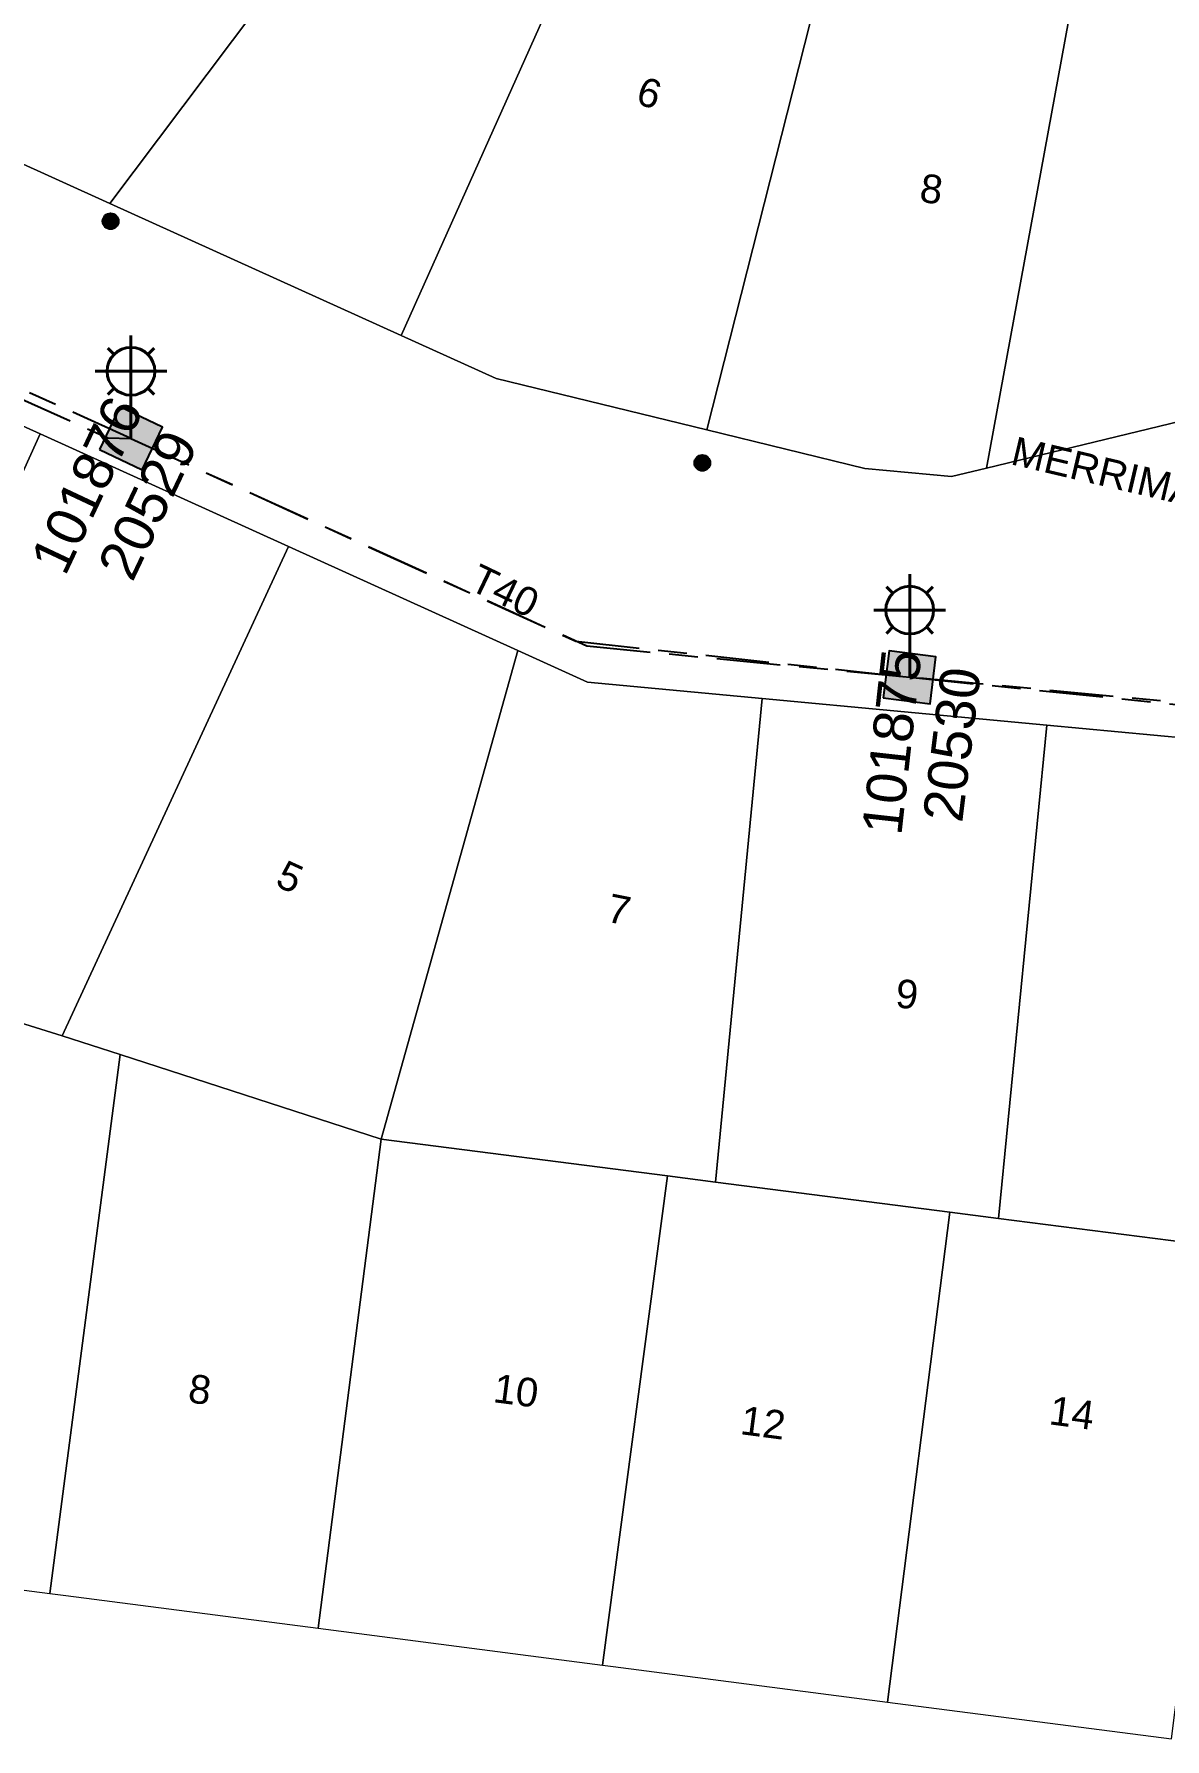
# Model space of a CAD drawing. Header units: metres. Extents: x 299140 to 300955, y 6226202 to 6227439.
# Drawn here: x 299896.4 to 299967.4, y 6226575.7 to 6226682.9 of the extents above; entities that cross this region are included whole.
import ezdxf
from ezdxf.enums import TextEntityAlignment as Align

# ---------------------------------------------------------------- set-up
doc = ezdxf.new("R2010")
doc.units = ezdxf.units.M
doc.linetypes.add('Cable Exist UG', pattern=[8.2, 4, -1.2, 1.8, -1.2])
doc.layers.get('0').update_dxf_attribs({"color": 6})
doc.layers.add('Cadastre Land Parcels_SP_EXT', color=9, linetype='Continuous', lineweight=5)
doc.layers.add('Cadastre Roads_SP_EXT', color=9, linetype='Continuous', lineweight=5)
for name, color, linetype in [('Equip_LV_EXT', 7, 'Continuous'), ('Equip_SP_SL_EXT', 7, 'Continuous'), ('Mains_LV_EXT', 7, 'Continuous'), ('Mains_SL_EXT', 7, 'Continuous'), ('SupportsUG_SP_LV_SL_EXT', 7, 'Continuous')]:
    doc.layers.add(name, color=color, linetype=linetype)
doc.styles.add('COLUMN_LABEL', font='arial.ttf')
doc.styles.add('iecARIAL', font='arial.ttf', dxfattribs={"height": 2})
doc.styles.add('POLE_LABEL', font='arial.ttf')
doc.styles.get("Standard").update_dxf_attribs({"font": 'arial.ttf'})

# ---------------------------------------------------------------- blocks, each defined once
blk = doc.blocks.new('COLUMN_EXT')
blk.add_hatch(color=256).paths.add_polyline_path([(-1.49, 1.48), (-1.49, -1.49), (1.48, -1.49), (1.48, 1.48)])
blk.add_lwpolyline([(-1.49, -1.49), (1.48, -1.49), (1.48, 1.48), (-1.49, 1.48)], close=True)
for tag, height, style, flags, p in [('ASSET_NUM', 2.5, 'COLUMN_LABEL', 8, (2, 2)), ('STRUCTURE_PLANT_NUMBER', 0.2, 'POLE_LABEL', 9, (1.81, 0.03)), ('STREET_CODE', 0.2, 'COLUMN_LABEL', 9, (1.81, -0.2))]:
    blk.add_attdef(tag, text='', height=height, dxfattribs=dict(style=style, flags=flags)).set_placement(p, align=Align.MIDDLE_LEFT)
at = {"flags": 9}
for tag, p in [('COLUMN_TYPE', (1.81, -0.4)), ('OWNED_BY', (1.81, -0.6)), ('STATE', (1.81, -0.8)), ('USAGE', (1.81, -1)), ('STREETNAME', (1.81, -1.6)), ('SUBURB', (1.81, -1.8)), ('LEGEND', (1.81, -1.2)), ('LOCATION', (1.81, -1.4)), ('NOTES', (1.81, -2))]:
    blk.add_attdef(tag, text='', height=0.2, dxfattribs=at).set_placement(p, align=Align.MIDDLE_LEFT)
at = {"flags": 1}
blk.add_attdef('Z', (1.81, -2.35), '', height=0.2, dxfattribs=at)
blk = doc.blocks.new('SL_LANTERN_EXT')
at = {"lineweight": 40}
for p, q in [((0, 1.97), (0, 6.47)), ((-1.46, 5.68), (-1.06, 5.28)), ((1.46, 5.68), (1.06, 5.28)), ((-2.25, 4.22), (2.25, 4.22)), ((-1.46, 2.76), (-1.06, 3.16)), ((0, 0), (0, 2.72)), ((1.46, 2.76), (1.06, 3.16))]:
    blk.add_line(p, q, dxfattribs=at)
blk.add_circle((0, 4.22), 1.5, dxfattribs=at)
at = {"style": 'iecARIAL', "flags": 8}
blk.add_attdef('ASSET_NUM', (1.5, 1.5), '', height=2.5, dxfattribs=at)
for tag, p, height, flags in [('CONSTRUCTED_VOLTAGE', (0.98, -0.65), 0.2, 9), ('CONTROL_TYPE', (0.98, -0.85), 0.2, 9), ('LANTERN_PURPOSE', (0.98, -1.05), 0.2, 9), ('LANTERN_TYPE', (0.98, -1.25), 0.2, 9), ('LNUMBER', (2.18, -3.25), 2.5, 8), ('OPERATING_VOLTAGE', (0.98, -1.65), 0.2, 9), ('ORIENTATION', (0.98, -1.85), 0.2, 9), ('OWNED_BY', (0.98, -2.05), 0.2, 9), ('STATE', (0.98, -2.25), 0.2, 9), ('NO_PHASES', (0.98, -1.45), 0.2, 9), ('USAGE', (0.98, -2.45), 0.2, 9), ('CEXIST', (0.98, -2.65), 0.2, 9), ('CNEW', (0.98, -2.85), 0.2, 9), ('CNUMBER', (0.98, -3.05), 0.2, 9), ('CREMOVE', (0.98, -3.25), 0.2, 9), ('CREPLACE', (0.98, -3.45), 0.2, 9), ('LKINGHEIGHT', (0.98, -3.65), 0.2, 9), ('LBRACKET', (0.98, -3.85), 0.2, 9), ('LBRACKETVOCAB', (0.98, -4.05), 0.2, 9), ('LCATEGORY', (0.98, -4.25), 0.2, 9), ('LCHARGE1', (0.98, -4.45), 0.2, 9), ('LCHARGE1PERCENT', (0.98, -4.65), 0.2, 9), ('LCHARGE2', (0.98, -4.85), 0.2, 9), ('LCHARGE2PERCENT', (0.98, -5.05), 0.2, 9), ('LCHARGE3', (0.98, -5.25), 0.2, 9), ('LCHARGE3PERCENT', (0.98, -5.45), 0.2, 9), ('LEXIST', (0.98, -5.65), 0.2, 9), ('LLAMP', (0.98, -5.85), 0.2, 9), ('LLAMPVOCAB', (0.98, -6.05), 0.2, 9), ('LMAST', (0.98, -6.25), 0.2, 9), ('LMASTVOCAB', (0.98, -6.45), 0.2, 9), ('LNEW', (0.98, -6.65), 0.2, 9), ('LANTNUMBER', (0.98, -6.85), 0.2, 9), ('LOUTREACH', (0.98, -7.25), 0.2, 9), ('LOUTREACHVOCAB', (0.98, -7.45), 0.2, 9), ('LRATECODE', (0.98, -7.65), 0.2, 9), ('LREMOVE', (0.98, -7.85), 0.2, 9), ('LREPLACE', (0.98, -8.05), 0.2, 9), ('LTYPE', (0.98, -8.25), 0.2, 9), ('LTYPEVOCAB', (0.98, -8.45), 0.2, 9), ('LEGEND', (0.98, -8.65), 0.2, 9), ('STREETNAME', (0.98, -9.25), 0.2, 9), ('SUBURB', (0.98, -9.45), 0.2, 1), ('LOCATION', (0.98, -8.85), 0.2, 9), ('NOTES', (0.98, -9.05), 0.2, 9)]:
    blk.add_attdef(tag, p, '', height=height, dxfattribs=dict(flags=flags))
blk = doc.blocks.new('CONNECTOR_NODE_EXT')
h = blk.add_hatch(color=256)
edge = h.paths.add_edge_path()
edge.add_arc((0, 0), 0.5, 0, 360)
blk.add_circle((0, 0), 0.5)
at = {"flags": 1}
blk.add_attdef('Z', (0, 0), '', height=0.2, dxfattribs=at)
at = {"flags": 9}
for tag, p in [('CONNECTOR_TYPE', (0, 0)), ('CONSTRUCTED_VOLTAGE', (0, -0.2)), ('OPERATING_VOLTAGE', (0, -0.6)), ('ORIENTATION', (0, -0.8)), ('SUBTYPE', (0, -1)), ('NO_PHASES', (0, -0.4)), ('USAGE', (0, -1.2)), ('NOTES', (0, -1.4))]:
    blk.add_attdef(tag, text='', height=0.2, dxfattribs=at).set_placement(p, align=Align.MIDDLE_LEFT)

msp = doc.modelspace()

# ---------------------------------------------------------------- linework, layer by layer
at = {"layer": 'Cadastre Land Parcels_SP_EXT', "linetype": 'Continuous'}
for points in [[(299919.43, 6226663.95), (299934.16, 6226696.84), (299923.32, 6226701.74), (299914.96, 6226690.63), (299901.14, 6226672.24), (299919.43, 6226663.95)], [(299914.96, 6226690.63), (299882.11, 6226700.51), (299882.09, 6226700.47), (299876.38, 6226687.86), (299878.37, 6226682.57), (299901.14, 6226672.24), (299914.96, 6226690.63)], [(299938.64, 6226658.02), (299948.01, 6226695.04), (299938.92, 6226696.22), (299934.16, 6226696.84), (299919.43, 6226663.95), (299925.39, 6226661.25), (299938.64, 6226658.02)], [(299955.02, 6226694.13), (299948.01, 6226695.04), (299938.64, 6226658.02), (299948.57, 6226655.6), (299954, 6226655.09), (299956.2, 6226655.62), (299963.07, 6226693.09), (299955.02, 6226694.13)], [(299971.16, 6226692.04), (299963.07, 6226693.09), (299956.2, 6226655.62), (299970.46, 6226659.06), (299980.13, 6226666.46), (299980.4, 6226666.67), (299976.76, 6226691.31), (299971.16, 6226692.04)], [(299896.75, 6226657.76), (299872.18, 6226668.9), (299866.89, 6226666.91), (299864.8, 6226662.55), (299862.69, 6226658.2), (299861.31, 6226655.42), (299861.26, 6226655.32), (299887.69, 6226637.74), (299896.75, 6226657.76)], [(299912.36, 6226650.69), (299896.75, 6226657.76), (299887.69, 6226637.74), (299881.91, 6226624.99), (299889.41, 6226622.65), (299898.13, 6226619.94), (299912.36, 6226650.69)], [(299926.76, 6226644.16), (299912.36, 6226650.69), (299898.13, 6226619.94), (299901.78, 6226618.76), (299918.17, 6226613.45), (299926.76, 6226644.16)], [(299942.12, 6226641.14), (299931.14, 6226642.17), (299926.76, 6226644.16), (299918.17, 6226613.45), (299936.17, 6226611.13), (299939.18, 6226610.74), (299942.12, 6226641.14)], [(299959.99, 6226639.46), (299942.12, 6226641.14), (299939.18, 6226610.74), (299953.89, 6226608.85), (299956.95, 6226608.45), (299959.99, 6226639.46)], [(299977.91, 6226637.78), (299959.99, 6226639.46), (299956.95, 6226608.45), (299971.71, 6226606.56), (299975.02, 6226606.13), (299977.91, 6226637.78)], [(299897.37, 6226584.89), (299901.78, 6226618.76), (299898.13, 6226619.94), (299889.41, 6226622.65), (299876.53, 6226587.59), (299897.37, 6226584.89)], [(299914.21, 6226582.7), (299918.17, 6226613.45), (299901.78, 6226618.76), (299897.37, 6226584.89), (299898.36, 6226584.76), (299914.21, 6226582.7)], [(299936.17, 6226611.13), (299918.17, 6226613.45), (299914.21, 6226582.7), (299932.07, 6226580.38), (299936.17, 6226611.13)], [(299939.18, 6226610.74), (299936.17, 6226611.13), (299932.07, 6226580.38), (299932.74, 6226580.3), (299949.98, 6226578.06), (299953.89, 6226608.85), (299939.18, 6226610.74)], [(299956.95, 6226608.45), (299953.89, 6226608.85), (299949.98, 6226578.06), (299967.82, 6226575.75), (299971.71, 6226606.56), (299956.95, 6226608.45)]]:
    msp.add_lwpolyline(points, close=True, dxfattribs=at)
at = {"layer": 'Cadastre Roads_SP_EXT', "linetype": 'Continuous'}
msp.add_lwpolyline([(299970.46, 6226659.06), (299956.2, 6226655.62), (299954, 6226655.09), (299948.57, 6226655.6), (299948.57, 6226655.6), (299938.64, 6226658.02), (299925.39, 6226661.25), (299919.43, 6226663.95), (299901.14, 6226672.24), (299878.37, 6226682.57), (299875.15, 6226675.45), (299872.18, 6226668.9), (299896.75, 6226657.76), (299912.36, 6226650.69), (299926.76, 6226644.16), (299931.14, 6226642.17), (299942.12, 6226641.14), (299959.99, 6226639.46), (299977.91, 6226637.78)], dxfattribs=at)
at = {"layer": 'Mains_LV_EXT', "linetype": 'Cable Exist UG'}
for points in [[(299902.46, 6226657.48), (299874.92, 6226669.89)], [(299902.46, 6226657.48), (299931.1, 6226644.44), (299951.38, 6226642.47)], [(299997.16, 6226648.12), (299997.06, 6226646.19), (299988.65, 6226638.97), (299951.38, 6226642.47)]]:
    msp.add_lwpolyline(points, dxfattribs=at)
at = {"layer": 'Mains_SL_EXT', "linetype": 'Cable Exist UG'}
for points in [[(299857.03, 6226677.8), (299872.57, 6226670.36), (299901.01, 6226657.51), (299902.46, 6226657.48)], [(299951.38, 6226642.47), (299988.8, 6226638.66), (299997.22, 6226645.78), (299997.47, 6226649.31), (299997.89, 6226655.55), (299995.98, 6226657.95), (299992.84, 6226661.82)], [(299902.46, 6226657.48), (299930.41, 6226644.73), (299951.38, 6226642.47)]]:
    msp.add_lwpolyline(points, dxfattribs=at)

# ---------------------------------------------------------------- block references
at = {"layer": 'Equip_LV_EXT'}
for p in [(299901.18, 6226671.13), (299938.35, 6226655.94)]:
    msp.add_blockref('CONNECTOR_NODE_EXT', p, dxfattribs=at)
at = {"layer": 'Equip_SP_SL_EXT'}
ref = msp.add_blockref('SL_LANTERN_EXT', (299902.46, 6226657.48), dxfattribs=at)
ref.add_attrib('ASSET_NUM', '101876', dxfattribs={"layer": '0', "height": 2.5, "rotation": 64.7925, "style": 'iecARIAL'}).set_placement((299903.96, 6226658.98), align=Align.BOTTOM_RIGHT)
ref = msp.add_blockref('SL_LANTERN_EXT', (299951.38, 6226642.47), dxfattribs=at)
ref.add_attrib('ASSET_NUM', '101875', dxfattribs={"layer": '0', "height": 2.5, "rotation": 83.6675, "style": 'iecARIAL'}).set_placement((299952.88, 6226643.97), align=Align.BOTTOM_RIGHT)
at = {"layer": 'SupportsUG_SP_LV_SL_EXT'}
ref = msp.add_blockref('COLUMN_EXT', (299902.46, 6226657.48), dxfattribs=dict(at, rotation=334.5160470344631))
ref.add_attrib('ASSET_NUM', '20529', dxfattribs={"layer": '0', "height": 2.5, "rotation": 64.5523, "style": 'COLUMN_LABEL'}).set_placement((299904.46, 6226658.23), align=Align.TOP_RIGHT)
ref = msp.add_blockref('COLUMN_EXT', (299951.38, 6226642.47), dxfattribs=dict(at, rotation=352.9319560372414))
ref.add_attrib('ASSET_NUM', '20530', dxfattribs={"layer": '0', "height": 2.5, "rotation": 82.9682, "style": 'COLUMN_LABEL'}).set_placement((299953.38, 6226643.22), align=Align.TOP_RIGHT)

# ---------------------------------------------------------------- texts
at = {"layer": 'Cadastre Land Parcels_SP_EXT'}
for s, rotation, p in [('6', 342.6, (299934.09, 6226678.55)), ('8', 351.97, (299951.93, 6226672.37)), ('5', 335.4, (299911.44, 6226629.4)), ('7', 348.7, (299932.26, 6226627.13)), ('9', 354.38, (299950.43, 6226621.73)), ('8', 352.62, (299905.98, 6226596.91)), ('10', 352.65, (299925.15, 6226596.92)), ('12', 352.51, (299940.67, 6226594.91)), ('14', 352.46, (299960.07, 6226595.53))]:
    msp.add_text(s, height=1.8, rotation=rotation, dxfattribs=at).set_placement(p)
at = {"layer": 'Cadastre Roads_SP_EXT'}
msp.add_text('MERRIMAN PL', height=1.8, rotation=346.749, dxfattribs=at).set_placement((299957.65, 6226655.87))
at = {"layer": 'Mains_LV_EXT'}
msp.add_text('T40', height=1.8, rotation=334.3835, dxfattribs=at).set_placement((299923.6, 6226648.03))

doc.saveas('drawing.dxf')
